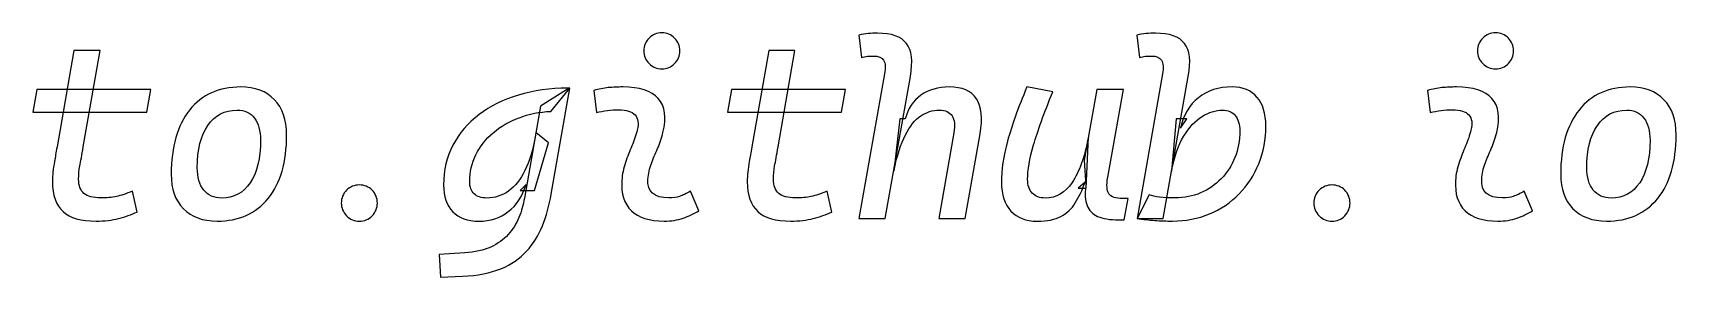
# Model space of a CAD drawing. Header units: centimetres. Extents: x 5.96 to 8.73, y 6.91 to 7.12.
# Drawn here: x 7.303 to 8.731, y 6.91 to 7.123 of the extents above; entities that cross this region are included whole.
import ezdxf

# ---------------------------------------------------------------- set-up
doc = ezdxf.new("R2010")
doc.units = ezdxf.units.CM
doc.header["$MEASUREMENT"] = 0
doc.layers.add('Layer 1', color=7, linetype='Continuous')

msp = doc.modelspace()

# ---------------------------------------------------------------- linework, layer by layer
at = {"layer": 'Layer 1', "color": 154}
for points, knots in [([(7.84966, 7.09131), (7.84535, 7.09131), (7.84163, 7.09283), (7.83855, 7.0959), (7.83855, 7.0959), (7.83551, 7.09898), (7.83396, 7.10267), (7.83396, 7.10697), (7.83396, 7.10697), (7.83396, 7.11135), (7.83551, 7.11508), (7.83855, 7.11812), (7.83855, 7.11812), (7.84163, 7.12115), (7.84535, 7.12267), (7.84966, 7.12267), (7.84966, 7.12267), (7.85404, 7.12267), (7.85773, 7.12115), (7.86076, 7.11812), (7.86076, 7.11812), (7.8638, 7.11508), (7.86532, 7.11135), (7.86532, 7.10697), (7.86532, 7.10697), (7.86532, 7.10267), (7.8638, 7.09898), (7.86076, 7.0959), (7.86076, 7.0959), (7.85773, 7.09283), (7.85404, 7.09131), (7.84966, 7.09131)], [0, 0, 0, 0, 0.1111111, 0.1111111, 0.1111111, 0.1111111, 0.2222222, 0.2222222, 0.2222222, 0.2222222, 0.3333333, 0.3333333, 0.3333333, 0.3333333, 0.4444444, 0.4444444, 0.4444444, 0.4444444, 0.5555556, 0.5555556, 0.5555556, 0.5555556, 0.6666667, 0.6666667, 0.6666667, 0.6666667, 0.7777778, 0.7777778, 0.7777778, 0.7777778, 1, 1, 1, 1]), ([(8.02091, 6.96113), (8.02091, 6.96113), (8.04316, 7.08696), (8.04316, 7.08696), (8.04316, 7.08696), (8.04417, 7.09239), (8.04388, 7.09633), (8.04233, 7.09883), (8.04233, 7.09883), (8.04077, 7.10129), (8.03784, 7.10252), (8.03354, 7.10252), (8.03354, 7.10252), (8.03176, 7.10252), (8.03003, 7.10245), (8.02829, 7.10227), (8.02829, 7.10227), (8.02655, 7.10209), (8.02482, 7.1018), (8.02304, 7.10136), (8.02304, 7.10136), (8.02304, 7.10136), (8.0208, 7.12065), (8.0208, 7.12065), (8.0208, 7.12065), (8.02348, 7.1213), (8.02619, 7.12173), (8.02887, 7.12199), (8.02887, 7.12199), (8.03155, 7.12224), (8.03422, 7.12235), (8.03694, 7.12235), (8.03694, 7.12235), (8.0492, 7.12235), (8.05763, 7.11938), (8.06219, 7.11345), (8.06219, 7.11345), (8.06675, 7.10751), (8.06787, 7.09796), (8.06555, 7.08483), (8.06555, 7.08483), (8.06555, 7.08483), (8.0437, 6.96113), (8.0437, 6.96113), (8.0437, 6.96113), (8.0437, 6.96113), (8.02091, 6.96113), (8.02091, 6.96113)], [0, 0, 0, 0, 0.0769231, 0.0769231, 0.0769231, 0.0769231, 0.1538462, 0.1538462, 0.1538462, 0.1538462, 0.2307692, 0.2307692, 0.2307692, 0.2307692, 0.3076923, 0.3076923, 0.3076923, 0.3076923, 0.3846154, 0.3846154, 0.3846154, 0.3846154, 0.4615385, 0.4615385, 0.4615385, 0.4615385, 0.5384615, 0.5384615, 0.5384615, 0.5384615, 0.6153846, 0.6153846, 0.6153846, 0.6153846, 0.6923077, 0.6923077, 0.6923077, 0.6923077, 0.7692308, 0.7692308, 0.7692308, 0.7692308, 0.8461538, 0.8461538, 0.8461538, 0.8461538, 1, 1, 1, 1]), ([(8.27838, 7.12235), (8.29064, 7.12235), (8.29911, 7.11938), (8.3037, 7.11345), (8.3037, 7.11345), (8.3083, 7.10751), (8.30938, 7.09796), (8.30699, 7.08483), (8.30699, 7.08483), (8.30699, 7.08483), (8.28525, 6.96113), (8.28525, 6.96113), (8.28525, 6.96113), (8.28525, 6.96113), (8.26246, 6.96124), (8.26246, 6.96124), (8.26246, 6.96124), (8.26246, 6.96124), (8.2846, 7.08696), (8.2846, 7.08696), (8.2846, 7.08696), (8.28561, 7.09239), (8.28532, 7.09633), (8.28377, 7.09883), (8.28377, 7.09883), (8.28221, 7.10129), (8.27928, 7.10252), (8.27498, 7.10252), (8.27498, 7.10252), (8.2732, 7.10252), (8.27147, 7.10245), (8.26973, 7.10227), (8.26973, 7.10227), (8.26799, 7.10209), (8.26626, 7.1018), (8.26448, 7.10136), (8.26448, 7.10136), (8.26448, 7.10136), (8.26224, 7.12065), (8.26224, 7.12065), (8.26224, 7.12065), (8.26492, 7.1213), (8.26763, 7.12173), (8.27031, 7.12199), (8.27031, 7.12199), (8.27299, 7.12224), (8.27566, 7.12235), (8.27838, 7.12235)], [0, 0, 0, 0, 0.0769231, 0.0769231, 0.0769231, 0.0769231, 0.1538462, 0.1538462, 0.1538462, 0.1538462, 0.2307692, 0.2307692, 0.2307692, 0.2307692, 0.3076923, 0.3076923, 0.3076923, 0.3076923, 0.3846154, 0.3846154, 0.3846154, 0.3846154, 0.4615385, 0.4615385, 0.4615385, 0.4615385, 0.5384615, 0.5384615, 0.5384615, 0.5384615, 0.6153846, 0.6153846, 0.6153846, 0.6153846, 0.6923077, 0.6923077, 0.6923077, 0.6923077, 0.7692308, 0.7692308, 0.7692308, 0.7692308, 0.8461538, 0.8461538, 0.8461538, 0.8461538, 1, 1, 1, 1]), ([(8.57398, 7.09131), (8.56967, 7.09131), (8.56595, 7.09283), (8.56287, 7.0959), (8.56287, 7.0959), (8.55983, 7.09898), (8.55828, 7.10267), (8.55828, 7.10697), (8.55828, 7.10697), (8.55828, 7.11135), (8.55983, 7.11508), (8.56287, 7.11812), (8.56287, 7.11812), (8.56595, 7.12115), (8.56967, 7.12267), (8.57398, 7.12267), (8.57398, 7.12267), (8.57836, 7.12267), (8.58205, 7.12115), (8.58508, 7.11812), (8.58508, 7.11812), (8.58812, 7.11508), (8.58964, 7.11135), (8.58964, 7.10697), (8.58964, 7.10697), (8.58964, 7.10267), (8.58812, 7.09898), (8.58508, 7.0959), (8.58508, 7.0959), (8.58205, 7.09283), (8.57836, 7.09131), (8.57398, 7.09131)], [0, 0, 0, 0, 0.1111111, 0.1111111, 0.1111111, 0.1111111, 0.2222222, 0.2222222, 0.2222222, 0.2222222, 0.3333333, 0.3333333, 0.3333333, 0.3333333, 0.4444444, 0.4444444, 0.4444444, 0.4444444, 0.5555556, 0.5555556, 0.5555556, 0.5555556, 0.6666667, 0.6666667, 0.6666667, 0.6666667, 0.7777778, 0.7777778, 0.7777778, 0.7777778, 1, 1, 1, 1]), ([(7.35806, 6.959), (7.34507, 6.959), (7.33552, 6.96178), (7.3294, 6.96732), (7.3294, 6.96732), (7.32329, 6.97289), (7.32021, 6.9815), (7.32021, 6.99326), (7.32021, 6.99326), (7.32021, 6.99622), (7.32036, 6.99905), (7.32065, 7.0018), (7.32065, 7.0018), (7.32094, 7.00451), (7.32137, 7.00755), (7.32199, 7.01095), (7.32199, 7.01095), (7.32257, 7.01435), (7.32329, 7.01851), (7.32416, 7.02347), (7.32416, 7.02347), (7.32416, 7.02347), (7.33888, 7.10741), (7.33888, 7.10741), (7.33888, 7.10741), (7.33888, 7.10741), (7.36168, 7.10741), (7.36168, 7.10741), (7.36168, 7.10741), (7.36168, 7.10741), (7.34695, 7.02347), (7.34695, 7.02347), (7.34695, 7.02347), (7.34576, 7.01638), (7.34478, 7.01095), (7.34402, 7.00711), (7.34402, 7.00711), (7.3433, 7.00332), (7.3429, 6.99941), (7.3429, 6.99536), (7.3429, 6.99536), (7.3429, 6.98978), (7.34445, 6.9857), (7.34757, 6.98306), (7.34757, 6.98306), (7.35068, 6.98045), (7.35556, 6.97915), (7.36222, 6.97915), (7.36222, 6.97915), (7.36736, 6.97915), (7.37188, 6.97958), (7.37579, 6.98041), (7.37579, 6.98041), (7.37966, 6.98128), (7.38429, 6.9828), (7.38964, 6.98497), (7.38964, 6.98497), (7.38964, 6.98497), (7.3938, 6.96685), (7.3938, 6.96685), (7.3938, 6.96685), (7.3887, 6.96468), (7.38331, 6.96279), (7.37763, 6.96127), (7.37763, 6.96127), (7.37195, 6.95976), (7.3654, 6.959), (7.35806, 6.959)], [0, 0, 0, 0, 0.0555556, 0.0555556, 0.0555556, 0.0555556, 0.1111111, 0.1111111, 0.1111111, 0.1111111, 0.1666667, 0.1666667, 0.1666667, 0.1666667, 0.2222222, 0.2222222, 0.2222222, 0.2222222, 0.2777778, 0.2777778, 0.2777778, 0.2777778, 0.3333333, 0.3333333, 0.3333333, 0.3333333, 0.3888889, 0.3888889, 0.3888889, 0.3888889, 0.4444444, 0.4444444, 0.4444444, 0.4444444, 0.5, 0.5, 0.5, 0.5, 0.5555556, 0.5555556, 0.5555556, 0.5555556, 0.6111111, 0.6111111, 0.6111111, 0.6111111, 0.6666667, 0.6666667, 0.6666667, 0.6666667, 0.7222222, 0.7222222, 0.7222222, 0.7222222, 0.7777778, 0.7777778, 0.7777778, 0.7777778, 0.8333333, 0.8333333, 0.8333333, 0.8333333, 0.8888889, 0.8888889, 0.8888889, 0.8888889, 1, 1, 1, 1]), ([(7.96166, 6.959), (7.94867, 6.959), (7.93912, 6.96178), (7.933, 6.96732), (7.933, 6.96732), (7.92689, 6.97289), (7.92381, 6.9815), (7.92381, 6.99326), (7.92381, 6.99326), (7.92381, 6.99622), (7.92396, 6.99905), (7.92425, 7.0018), (7.92425, 7.0018), (7.92454, 7.00451), (7.92497, 7.00755), (7.92559, 7.01095), (7.92559, 7.01095), (7.92617, 7.01435), (7.92689, 7.01851), (7.92776, 7.02347), (7.92776, 7.02347), (7.92776, 7.02347), (7.94248, 7.10741), (7.94248, 7.10741), (7.94248, 7.10741), (7.94248, 7.10741), (7.96528, 7.10741), (7.96528, 7.10741), (7.96528, 7.10741), (7.96528, 7.10741), (7.95055, 7.02347), (7.95055, 7.02347), (7.95055, 7.02347), (7.94936, 7.01638), (7.94838, 7.01095), (7.94762, 7.00711), (7.94762, 7.00711), (7.9469, 7.00332), (7.9465, 6.99941), (7.9465, 6.99536), (7.9465, 6.99536), (7.9465, 6.98978), (7.94805, 6.9857), (7.95117, 6.98306), (7.95117, 6.98306), (7.95428, 6.98045), (7.95916, 6.97915), (7.96582, 6.97915), (7.96582, 6.97915), (7.97096, 6.97915), (7.97548, 6.97958), (7.97939, 6.98041), (7.97939, 6.98041), (7.98326, 6.98128), (7.98789, 6.9828), (7.99324, 6.98497), (7.99324, 6.98497), (7.99324, 6.98497), (7.9974, 6.96685), (7.9974, 6.96685), (7.9974, 6.96685), (7.9923, 6.96468), (7.98691, 6.96279), (7.98123, 6.96127), (7.98123, 6.96127), (7.97555, 6.95976), (7.969, 6.959), (7.96166, 6.959)], [0, 0, 0, 0, 0.0555556, 0.0555556, 0.0555556, 0.0555556, 0.1111111, 0.1111111, 0.1111111, 0.1111111, 0.1666667, 0.1666667, 0.1666667, 0.1666667, 0.2222222, 0.2222222, 0.2222222, 0.2222222, 0.2777778, 0.2777778, 0.2777778, 0.2777778, 0.3333333, 0.3333333, 0.3333333, 0.3333333, 0.3888889, 0.3888889, 0.3888889, 0.3888889, 0.4444444, 0.4444444, 0.4444444, 0.4444444, 0.5, 0.5, 0.5, 0.5, 0.5555556, 0.5555556, 0.5555556, 0.5555556, 0.6111111, 0.6111111, 0.6111111, 0.6111111, 0.6666667, 0.6666667, 0.6666667, 0.6666667, 0.7222222, 0.7222222, 0.7222222, 0.7222222, 0.7777778, 0.7777778, 0.7777778, 0.7777778, 0.8333333, 0.8333333, 0.8333333, 0.8333333, 0.8888889, 0.8888889, 0.8888889, 0.8888889, 1, 1, 1, 1]), ([(7.30317, 7.05379), (7.30317, 7.05379), (7.30665, 7.07347), (7.30665, 7.07347), (7.30665, 7.07347), (7.30665, 7.07347), (7.40567, 7.07347), (7.40567, 7.07347), (7.40567, 7.07347), (7.40567, 7.07347), (7.40216, 7.05379), (7.40216, 7.05379), (7.40216, 7.05379), (7.40216, 7.05379), (7.30317, 7.05379), (7.30317, 7.05379)], [0, 0, 0, 0, 0.2, 0.2, 0.2, 0.2, 0.4, 0.4, 0.4, 0.4, 0.6, 0.6, 0.6, 0.6, 1, 1, 1, 1]), ([(7.46322, 6.959), (7.4507, 6.959), (7.44093, 6.96261), (7.43391, 6.96978), (7.43391, 6.96978), (7.42686, 6.97694), (7.42335, 6.98693), (7.42335, 6.9997), (7.42335, 6.9997), (7.42335, 7.02361), (7.42871, 7.04221), (7.43938, 7.05556), (7.43938, 7.05556), (7.45002, 7.06895), (7.46485, 7.0756), (7.48377, 7.0756), (7.48377, 7.0756), (7.49629, 7.0756), (7.50606, 7.07195), (7.51308, 7.06457), (7.51308, 7.06457), (7.5201, 7.05722), (7.52364, 7.04699), (7.52364, 7.03385), (7.52364, 7.03385), (7.52364, 7.0103), (7.51832, 6.99196), (7.50769, 6.97879), (7.50769, 6.97879), (7.49705, 6.96562), (7.48222, 6.959), (7.46322, 6.959)], [0, 0, 0, 0, 0.1111111, 0.1111111, 0.1111111, 0.1111111, 0.2222222, 0.2222222, 0.2222222, 0.2222222, 0.3333333, 0.3333333, 0.3333333, 0.3333333, 0.4444444, 0.4444444, 0.4444444, 0.4444444, 0.5555556, 0.5555556, 0.5555556, 0.5555556, 0.6666667, 0.6666667, 0.6666667, 0.6666667, 0.7777778, 0.7777778, 0.7777778, 0.7777778, 1, 1, 1, 1]), ([(7.65726, 6.91026), (7.65726, 6.91026), (7.65622, 6.92998), (7.65622, 6.92998), (7.65622, 6.92998), (7.65622, 6.92998), (7.67847, 6.93135), (7.67847, 6.93135), (7.67847, 6.93135), (7.68729, 6.9319), (7.69482, 6.9336), (7.70101, 6.93642), (7.70101, 6.93642), (7.70719, 6.93928), (7.71226, 6.9429), (7.7162, 6.94735), (7.7162, 6.94735), (7.72015, 6.9518), (7.72326, 6.95675), (7.72546, 6.96218), (7.72546, 6.96218), (7.72771, 6.96764), (7.72926, 6.97325), (7.7302, 6.97904), (7.7302, 6.97904), (7.7302, 6.97904), (7.74428, 7.05896), (7.74428, 7.05896), (7.74428, 7.05896), (7.74428, 7.05896), (7.76899, 7.07455), (7.76899, 7.07455), (7.76899, 7.07455), (7.76899, 7.07455), (7.76982, 7.07455), (7.76982, 7.07455), (7.76982, 7.07455), (7.76982, 7.07455), (7.7535, 6.98244), (7.7535, 6.98244), (7.7535, 6.98244), (7.75177, 6.97245), (7.7492, 6.9633), (7.74583, 6.95487), (7.74583, 6.95487), (7.74247, 6.94648), (7.73791, 6.9391), (7.73212, 6.93273), (7.73212, 6.93273), (7.7263, 6.92636), (7.71888, 6.9213), (7.7098, 6.91757), (7.7098, 6.91757), (7.70072, 6.91381), (7.68957, 6.91167), (7.67637, 6.91109), (7.67637, 6.91109), (7.67637, 6.91109), (7.65726, 6.91026), (7.65726, 6.91026)], [0, 0, 0, 0, 0.0625, 0.0625, 0.0625, 0.0625, 0.125, 0.125, 0.125, 0.125, 0.1875, 0.1875, 0.1875, 0.1875, 0.25, 0.25, 0.25, 0.25, 0.3125, 0.3125, 0.3125, 0.3125, 0.375, 0.375, 0.375, 0.375, 0.4375, 0.4375, 0.4375, 0.4375, 0.5, 0.5, 0.5, 0.5, 0.5625, 0.5625, 0.5625, 0.5625, 0.625, 0.625, 0.625, 0.625, 0.6875, 0.6875, 0.6875, 0.6875, 0.75, 0.75, 0.75, 0.75, 0.8125, 0.8125, 0.8125, 0.8125, 0.875, 0.875, 0.875, 0.875, 1, 1, 1, 1]), ([(7.75321, 7.0544), (7.7433, 7.05397), (7.73408, 7.05216), (7.72554, 7.0489), (7.72554, 7.0489), (7.717, 7.04565), (7.70951, 7.04127), (7.70311, 7.03581), (7.70311, 7.03581), (7.6967, 7.03034), (7.69171, 7.02397), (7.68813, 7.01674), (7.68813, 7.01674), (7.68451, 7.00947), (7.6827, 7.00162), (7.6827, 6.99315), (7.6827, 6.99315), (7.6827, 6.98863), (7.684, 6.98515), (7.68657, 6.98269), (7.68657, 6.98269), (7.68914, 6.98027), (7.69283, 6.97904), (7.69753, 6.97904), (7.69753, 6.97904), (7.70455, 6.97904), (7.71085, 6.98107), (7.71642, 6.98515), (7.71642, 6.98515), (7.72199, 6.98921), (7.72677, 6.99518), (7.73067, 7.00306), (7.73067, 7.00306), (7.73458, 7.01091), (7.73755, 7.02054), (7.73954, 7.03183), (7.73954, 7.03183), (7.73954, 7.03183), (7.74026, 7.03606), (7.74026, 7.03606), (7.74026, 7.03606), (7.74026, 7.03606), (7.75119, 7.02716), (7.75119, 7.02716), (7.75119, 7.02716), (7.75119, 7.02716), (7.73889, 6.98562), (7.73889, 6.98562), (7.73889, 6.98562), (7.73889, 6.98562), (7.72659, 6.98562), (7.72659, 6.98562), (7.72659, 6.98562), (7.72659, 6.98562), (7.73169, 6.99069), (7.73169, 6.99069), (7.73169, 6.99069), (7.7285, 6.98059), (7.72333, 6.97278), (7.7162, 6.96721), (7.7162, 6.96721), (7.70907, 6.96167), (7.70054, 6.95892), (7.69066, 6.95889), (7.69066, 6.95889), (7.68089, 6.95892), (7.67337, 6.96167), (7.66801, 6.96717), (7.66801, 6.96717), (7.66269, 6.97267), (7.66001, 6.98045), (7.66001, 6.99051), (7.66001, 6.99051), (7.66001, 7.00321), (7.66273, 7.01475), (7.66812, 7.0251), (7.66812, 7.0251), (7.67355, 7.03544), (7.68111, 7.04431), (7.69088, 7.05165), (7.69088, 7.05165), (7.70061, 7.059), (7.71204, 7.06464), (7.72517, 7.06862), (7.72517, 7.06862), (7.73827, 7.07256), (7.75249, 7.07455), (7.76783, 7.07455), (7.76783, 7.07455), (7.76783, 7.07455), (7.76975, 7.07455), (7.76975, 7.07455), (7.76975, 7.07455), (7.76975, 7.07455), (7.75321, 7.0544), (7.75321, 7.0544)], [0, 0, 0, 0, 0.04, 0.04, 0.04, 0.04, 0.08, 0.08, 0.08, 0.08, 0.12, 0.12, 0.12, 0.12, 0.16, 0.16, 0.16, 0.16, 0.2, 0.2, 0.2, 0.2, 0.24, 0.24, 0.24, 0.24, 0.28, 0.28, 0.28, 0.28, 0.32, 0.32, 0.32, 0.32, 0.36, 0.36, 0.36, 0.36, 0.4, 0.4, 0.4, 0.4, 0.44, 0.44, 0.44, 0.44, 0.48, 0.48, 0.48, 0.48, 0.52, 0.52, 0.52, 0.52, 0.56, 0.56, 0.56, 0.56, 0.6, 0.6, 0.6, 0.6, 0.64, 0.64, 0.64, 0.64, 0.68, 0.68, 0.68, 0.68, 0.72, 0.72, 0.72, 0.72, 0.76, 0.76, 0.76, 0.76, 0.8, 0.8, 0.8, 0.8, 0.84, 0.84, 0.84, 0.84, 0.88, 0.88, 0.88, 0.88, 0.92, 0.92, 0.92, 0.92, 1, 1, 1, 1]), ([(7.87455, 6.98497), (7.87455, 6.98497), (7.88186, 6.96793), (7.88186, 6.96793), (7.88186, 6.96793), (7.87755, 6.96544), (7.87299, 6.96334), (7.86818, 6.9616), (7.86818, 6.9616), (7.86341, 6.95986), (7.85787, 6.959), (7.85165, 6.959), (7.85165, 6.959), (7.83888, 6.959), (7.82936, 6.962), (7.82314, 6.968), (7.82314, 6.968), (7.81691, 6.97401), (7.81416, 6.98284), (7.81489, 6.99442), (7.81489, 6.99442), (7.81521, 6.9997), (7.81626, 7.00487), (7.818, 7.0099), (7.818, 7.0099), (7.81974, 7.01489), (7.82162, 7.01978), (7.82361, 7.02452), (7.82361, 7.02452), (7.82563, 7.02926), (7.82719, 7.03382), (7.82824, 7.03819), (7.82824, 7.03819), (7.82972, 7.04398), (7.82911, 7.04836), (7.82639, 7.05133), (7.82639, 7.05133), (7.82364, 7.05429), (7.81894, 7.05578), (7.81221, 7.05578), (7.81221, 7.05578), (7.80552, 7.05578), (7.79904, 7.05498), (7.79282, 7.05335), (7.79282, 7.05335), (7.79282, 7.05335), (7.79061, 7.07264), (7.79061, 7.07264), (7.79061, 7.07264), (7.79477, 7.07383), (7.79893, 7.07463), (7.80309, 7.07502), (7.80309, 7.07502), (7.80729, 7.07542), (7.81145, 7.0756), (7.81561, 7.0756), (7.81561, 7.0756), (7.83023, 7.0756), (7.84054, 7.07227), (7.84647, 7.06558), (7.84647, 7.06558), (7.85241, 7.05892), (7.85378, 7.04908), (7.8506, 7.03606), (7.8506, 7.03606), (7.8494, 7.03107), (7.84781, 7.02636), (7.84589, 7.02202), (7.84589, 7.02202), (7.84394, 7.01768), (7.84217, 7.01337), (7.84054, 7.00914), (7.84054, 7.00914), (7.83891, 7.00491), (7.8379, 7.00031), (7.83757, 6.99536), (7.83757, 6.99536), (7.83678, 6.98457), (7.84286, 6.97915), (7.85581, 6.97915), (7.85581, 6.97915), (7.85932, 6.97915), (7.86243, 6.97958), (7.86507, 6.98049), (7.86507, 6.98049), (7.86771, 6.98135), (7.8709, 6.98287), (7.87455, 6.98497)], [0, 0, 0, 0, 0.0434783, 0.0434783, 0.0434783, 0.0434783, 0.0869565, 0.0869565, 0.0869565, 0.0869565, 0.1304348, 0.1304348, 0.1304348, 0.1304348, 0.173913, 0.173913, 0.173913, 0.173913, 0.2173913, 0.2173913, 0.2173913, 0.2173913, 0.2608696, 0.2608696, 0.2608696, 0.2608696, 0.3043478, 0.3043478, 0.3043478, 0.3043478, 0.3478261, 0.3478261, 0.3478261, 0.3478261, 0.3913043, 0.3913043, 0.3913043, 0.3913043, 0.4347826, 0.4347826, 0.4347826, 0.4347826, 0.4782609, 0.4782609, 0.4782609, 0.4782609, 0.5217391, 0.5217391, 0.5217391, 0.5217391, 0.5652174, 0.5652174, 0.5652174, 0.5652174, 0.6086957, 0.6086957, 0.6086957, 0.6086957, 0.6521739, 0.6521739, 0.6521739, 0.6521739, 0.6956522, 0.6956522, 0.6956522, 0.6956522, 0.7391304, 0.7391304, 0.7391304, 0.7391304, 0.7826087, 0.7826087, 0.7826087, 0.7826087, 0.826087, 0.826087, 0.826087, 0.826087, 0.8695652, 0.8695652, 0.8695652, 0.8695652, 0.9130435, 0.9130435, 0.9130435, 0.9130435, 1, 1, 1, 1]), ([(7.90677, 7.05379), (7.90677, 7.05379), (7.91025, 7.07347), (7.91025, 7.07347), (7.91025, 7.07347), (7.91025, 7.07347), (8.00927, 7.07347), (8.00927, 7.07347), (8.00927, 7.07347), (8.00927, 7.07347), (8.00576, 7.05379), (8.00576, 7.05379), (8.00576, 7.05379), (8.00576, 7.05379), (7.90677, 7.05379), (7.90677, 7.05379)], [0, 0, 0, 0, 0.2, 0.2, 0.2, 0.2, 0.4, 0.4, 0.4, 0.4, 0.6, 0.6, 0.6, 0.6, 1, 1, 1, 1]), ([(8.09023, 6.96113), (8.09023, 6.96113), (8.10329, 7.03584), (8.10329, 7.03584), (8.10329, 7.03584), (8.10441, 7.04235), (8.10394, 7.04724), (8.10184, 7.05053), (8.10184, 7.05053), (8.09974, 7.05382), (8.09602, 7.05545), (8.09066, 7.05545), (8.09066, 7.05545), (8.08487, 7.05545), (8.07948, 7.05382), (8.07456, 7.05049), (8.07456, 7.05049), (8.06961, 7.04717), (8.06516, 7.04163), (8.06125, 7.03389), (8.06125, 7.03389), (8.05734, 7.02615), (8.05394, 7.01569), (8.05112, 7.00248), (8.05112, 7.00248), (8.05112, 7.00248), (8.05644, 7.04793), (8.05644, 7.04793), (8.05644, 7.04793), (8.05644, 7.04793), (8.0611, 7.04793), (8.0611, 7.04793), (8.0611, 7.04793), (8.06335, 7.05679), (8.06787, 7.06359), (8.07471, 7.0684), (8.07471, 7.0684), (8.08151, 7.07322), (8.08969, 7.0756), (8.09913, 7.0756), (8.09913, 7.0756), (8.11053, 7.0756), (8.11845, 7.0722), (8.12294, 7.06536), (8.12294, 7.06536), (8.12742, 7.05856), (8.12847, 7.04843), (8.12605, 7.03501), (8.12605, 7.03501), (8.12605, 7.03501), (8.11302, 6.96113), (8.11302, 6.96113), (8.11302, 6.96113), (8.11302, 6.96113), (8.09023, 6.96113), (8.09023, 6.96113)], [0, 0, 0, 0, 0.0666667, 0.0666667, 0.0666667, 0.0666667, 0.1333333, 0.1333333, 0.1333333, 0.1333333, 0.2, 0.2, 0.2, 0.2, 0.2666667, 0.2666667, 0.2666667, 0.2666667, 0.3333333, 0.3333333, 0.3333333, 0.3333333, 0.4, 0.4, 0.4, 0.4, 0.4666667, 0.4666667, 0.4666667, 0.4666667, 0.5333333, 0.5333333, 0.5333333, 0.5333333, 0.6, 0.6, 0.6, 0.6, 0.6666667, 0.6666667, 0.6666667, 0.6666667, 0.7333333, 0.7333333, 0.7333333, 0.7333333, 0.8, 0.8, 0.8, 0.8, 0.8666667, 0.8666667, 0.8666667, 0.8666667, 1, 1, 1, 1]), ([(8.17585, 6.95889), (8.16598, 6.95892), (8.15831, 6.96185), (8.15288, 6.96775), (8.15288, 6.96775), (8.14742, 6.97365), (8.1447, 6.98193), (8.1447, 6.99261), (8.1447, 6.99261), (8.1447, 7.00342), (8.14644, 7.0154), (8.14995, 7.0285), (8.14995, 7.0285), (8.15346, 7.04159), (8.1591, 7.0573), (8.16685, 7.0756), (8.16685, 7.0756), (8.16685, 7.0756), (8.18935, 7.07148), (8.18935, 7.07148), (8.18935, 7.07148), (8.18164, 7.05274), (8.17604, 7.03736), (8.1726, 7.02531), (8.1726, 7.02531), (8.16913, 7.01327), (8.16739, 7.00324), (8.16739, 6.99525), (8.16739, 6.99525), (8.16739, 6.99011), (8.16873, 6.98609), (8.1714, 6.98327), (8.1714, 6.98327), (8.17412, 6.98045), (8.17788, 6.97904), (8.18277, 6.97904), (8.18277, 6.97904), (8.19217, 6.97904), (8.19995, 6.9836), (8.20606, 6.99268), (8.20606, 6.99268), (8.21222, 7.00176), (8.21692, 7.01478), (8.22018, 7.03183), (8.22018, 7.03183), (8.22018, 7.03183), (8.21826, 6.98772), (8.21826, 6.98772), (8.21826, 6.98772), (8.21826, 6.98772), (8.21127, 6.98772), (8.21127, 6.98772), (8.21127, 6.98772), (8.21127, 6.98772), (8.21732, 6.99282), (8.21732, 6.99282), (8.21732, 6.99282), (8.21486, 6.98591), (8.212, 6.97991), (8.20885, 6.97481), (8.20885, 6.97481), (8.20567, 6.9697), (8.20151, 6.9658), (8.19637, 6.96305), (8.19637, 6.96305), (8.19127, 6.9603), (8.18443, 6.95892), (8.17585, 6.95889)], [0, 0, 0, 0, 0.0555556, 0.0555556, 0.0555556, 0.0555556, 0.1111111, 0.1111111, 0.1111111, 0.1111111, 0.1666667, 0.1666667, 0.1666667, 0.1666667, 0.2222222, 0.2222222, 0.2222222, 0.2222222, 0.2777778, 0.2777778, 0.2777778, 0.2777778, 0.3333333, 0.3333333, 0.3333333, 0.3333333, 0.3888889, 0.3888889, 0.3888889, 0.3888889, 0.4444444, 0.4444444, 0.4444444, 0.4444444, 0.5, 0.5, 0.5, 0.5, 0.5555556, 0.5555556, 0.5555556, 0.5555556, 0.6111111, 0.6111111, 0.6111111, 0.6111111, 0.6666667, 0.6666667, 0.6666667, 0.6666667, 0.7222222, 0.7222222, 0.7222222, 0.7222222, 0.7777778, 0.7777778, 0.7777778, 0.7777778, 0.8333333, 0.8333333, 0.8333333, 0.8333333, 0.8888889, 0.8888889, 0.8888889, 0.8888889, 1, 1, 1, 1]), ([(8.24648, 6.96008), (8.23884, 6.96008), (8.23277, 6.96109), (8.22824, 6.96308), (8.22824, 6.96308), (8.22372, 6.96511), (8.22065, 6.96826), (8.21902, 6.97256), (8.21902, 6.97256), (8.21739, 6.9769), (8.21703, 6.98248), (8.21797, 6.98931), (8.21797, 6.98931), (8.21797, 6.98931), (8.21667, 7.01211), (8.21667, 7.01211), (8.21667, 7.01211), (8.21667, 7.01211), (8.22759, 7.07347), (8.22759, 7.07347), (8.22759, 7.07347), (8.22759, 7.07347), (8.2506, 7.07347), (8.2506, 7.07347), (8.2506, 7.07347), (8.2506, 7.07347), (8.23704, 6.99706), (8.23704, 6.99706), (8.23704, 6.99706), (8.23584, 6.99029), (8.23617, 6.98552), (8.23805, 6.98277), (8.23805, 6.98277), (8.23989, 6.97998), (8.24395, 6.9786), (8.25017, 6.9786), (8.25017, 6.9786), (8.25017, 6.9786), (8.25473, 6.9786), (8.25473, 6.9786), (8.25473, 6.9786), (8.25473, 6.9786), (8.25143, 6.96008), (8.25143, 6.96008), (8.25143, 6.96008), (8.25143, 6.96008), (8.24648, 6.96008), (8.24648, 6.96008)], [0, 0, 0, 0, 0.0769231, 0.0769231, 0.0769231, 0.0769231, 0.1538462, 0.1538462, 0.1538462, 0.1538462, 0.2307692, 0.2307692, 0.2307692, 0.2307692, 0.3076923, 0.3076923, 0.3076923, 0.3076923, 0.3846154, 0.3846154, 0.3846154, 0.3846154, 0.4615385, 0.4615385, 0.4615385, 0.4615385, 0.5384615, 0.5384615, 0.5384615, 0.5384615, 0.6153846, 0.6153846, 0.6153846, 0.6153846, 0.6923077, 0.6923077, 0.6923077, 0.6923077, 0.7692308, 0.7692308, 0.7692308, 0.7692308, 0.8461538, 0.8461538, 0.8461538, 0.8461538, 1, 1, 1, 1]), ([(8.29321, 6.959), (8.28804, 6.959), (8.28293, 6.95921), (8.27783, 6.95961), (8.27783, 6.95961), (8.27273, 6.95997), (8.26763, 6.96051), (8.26246, 6.96124), (8.26246, 6.96124), (8.26246, 6.96124), (8.27306, 6.98179), (8.27306, 6.98179), (8.27306, 6.98179), (8.27765, 6.98005), (8.28514, 6.97915), (8.29553, 6.97915), (8.29553, 6.97915), (8.30352, 6.97915), (8.3109, 6.98063), (8.31774, 6.98356), (8.31774, 6.98356), (8.32454, 6.98649), (8.33051, 6.99058), (8.33561, 6.99583), (8.33561, 6.99583), (8.34068, 7.00111), (8.34466, 7.00726), (8.34748, 7.01435), (8.34748, 7.01435), (8.3503, 7.02141), (8.35171, 7.02911), (8.35171, 7.03743), (8.35171, 7.03743), (8.35171, 7.04319), (8.35041, 7.0476), (8.34781, 7.05075), (8.34781, 7.05075), (8.34516, 7.0539), (8.34147, 7.05545), (8.33666, 7.05545), (8.33666, 7.05545), (8.3308, 7.05545), (8.3249, 7.05364), (8.31897, 7.04995), (8.31897, 7.04995), (8.31304, 7.0463), (8.30768, 7.04051), (8.30294, 7.03269), (8.30294, 7.03269), (8.2982, 7.02484), (8.29473, 7.01468), (8.29245, 7.00227), (8.29245, 7.00227), (8.29245, 7.00227), (8.29657, 7.04793), (8.29657, 7.04793), (8.29657, 7.04793), (8.29657, 7.04793), (8.3058, 7.04793), (8.3058, 7.04793), (8.3058, 7.04793), (8.3058, 7.04793), (8.3003, 7.03989), (8.3003, 7.03989), (8.3003, 7.03989), (8.30276, 7.05125), (8.30794, 7.06005), (8.31579, 7.06627), (8.31579, 7.06627), (8.32364, 7.07249), (8.33341, 7.0756), (8.34513, 7.0756), (8.34513, 7.0756), (8.35439, 7.0756), (8.36159, 7.07267), (8.36669, 7.06674), (8.36669, 7.06674), (8.37183, 7.06084), (8.3744, 7.05248), (8.3744, 7.0417), (8.3744, 7.0417), (8.3744, 7.02987), (8.37237, 7.01898), (8.36828, 7.00892), (8.36828, 7.00892), (8.36423, 6.9989), (8.35851, 6.99015), (8.35117, 6.98266), (8.35117, 6.98266), (8.34383, 6.97517), (8.33521, 6.96934), (8.32537, 6.96522), (8.32537, 6.96522), (8.3155, 6.96109), (8.30479, 6.959), (8.29321, 6.959)], [0, 0, 0, 0, 0.04, 0.04, 0.04, 0.04, 0.08, 0.08, 0.08, 0.08, 0.12, 0.12, 0.12, 0.12, 0.16, 0.16, 0.16, 0.16, 0.2, 0.2, 0.2, 0.2, 0.24, 0.24, 0.24, 0.24, 0.28, 0.28, 0.28, 0.28, 0.32, 0.32, 0.32, 0.32, 0.36, 0.36, 0.36, 0.36, 0.4, 0.4, 0.4, 0.4, 0.44, 0.44, 0.44, 0.44, 0.48, 0.48, 0.48, 0.48, 0.52, 0.52, 0.52, 0.52, 0.56, 0.56, 0.56, 0.56, 0.6, 0.6, 0.6, 0.6, 0.64, 0.64, 0.64, 0.64, 0.68, 0.68, 0.68, 0.68, 0.72, 0.72, 0.72, 0.72, 0.76, 0.76, 0.76, 0.76, 0.8, 0.8, 0.8, 0.8, 0.84, 0.84, 0.84, 0.84, 0.88, 0.88, 0.88, 0.88, 0.92, 0.92, 0.92, 0.92, 1, 1, 1, 1]), ([(8.59887, 6.98497), (8.59887, 6.98497), (8.60618, 6.96793), (8.60618, 6.96793), (8.60618, 6.96793), (8.60187, 6.96544), (8.59731, 6.96334), (8.5925, 6.9616), (8.5925, 6.9616), (8.58773, 6.95986), (8.58219, 6.959), (8.57597, 6.959), (8.57597, 6.959), (8.5632, 6.959), (8.55368, 6.962), (8.54746, 6.968), (8.54746, 6.968), (8.54123, 6.97401), (8.53848, 6.98284), (8.53921, 6.99442), (8.53921, 6.99442), (8.53953, 6.9997), (8.54058, 7.00487), (8.54232, 7.0099), (8.54232, 7.0099), (8.54406, 7.01489), (8.54594, 7.01978), (8.54793, 7.02452), (8.54793, 7.02452), (8.54995, 7.02926), (8.55151, 7.03382), (8.55256, 7.03819), (8.55256, 7.03819), (8.55404, 7.04398), (8.55343, 7.04836), (8.55071, 7.05133), (8.55071, 7.05133), (8.54796, 7.05429), (8.54326, 7.05578), (8.53653, 7.05578), (8.53653, 7.05578), (8.52984, 7.05578), (8.52336, 7.05498), (8.51714, 7.05335), (8.51714, 7.05335), (8.51714, 7.05335), (8.51493, 7.07264), (8.51493, 7.07264), (8.51493, 7.07264), (8.51909, 7.07383), (8.52325, 7.07463), (8.52741, 7.07502), (8.52741, 7.07502), (8.53161, 7.07542), (8.53577, 7.0756), (8.53993, 7.0756), (8.53993, 7.0756), (8.55455, 7.0756), (8.56486, 7.07227), (8.57079, 7.06558), (8.57079, 7.06558), (8.57673, 7.05892), (8.5781, 7.04908), (8.57492, 7.03606), (8.57492, 7.03606), (8.57372, 7.03107), (8.57213, 7.02636), (8.57021, 7.02202), (8.57021, 7.02202), (8.56826, 7.01768), (8.56649, 7.01337), (8.56486, 7.00914), (8.56486, 7.00914), (8.56323, 7.00491), (8.56222, 7.00031), (8.56189, 6.99536), (8.56189, 6.99536), (8.5611, 6.98457), (8.56718, 6.97915), (8.58013, 6.97915), (8.58013, 6.97915), (8.58364, 6.97915), (8.58675, 6.97958), (8.58939, 6.98049), (8.58939, 6.98049), (8.59203, 6.98135), (8.59522, 6.98287), (8.59887, 6.98497)], [0, 0, 0, 0, 0.0434783, 0.0434783, 0.0434783, 0.0434783, 0.0869565, 0.0869565, 0.0869565, 0.0869565, 0.1304348, 0.1304348, 0.1304348, 0.1304348, 0.173913, 0.173913, 0.173913, 0.173913, 0.2173913, 0.2173913, 0.2173913, 0.2173913, 0.2608696, 0.2608696, 0.2608696, 0.2608696, 0.3043478, 0.3043478, 0.3043478, 0.3043478, 0.3478261, 0.3478261, 0.3478261, 0.3478261, 0.3913043, 0.3913043, 0.3913043, 0.3913043, 0.4347826, 0.4347826, 0.4347826, 0.4347826, 0.4782609, 0.4782609, 0.4782609, 0.4782609, 0.5217391, 0.5217391, 0.5217391, 0.5217391, 0.5652174, 0.5652174, 0.5652174, 0.5652174, 0.6086957, 0.6086957, 0.6086957, 0.6086957, 0.6521739, 0.6521739, 0.6521739, 0.6521739, 0.6956522, 0.6956522, 0.6956522, 0.6956522, 0.7391304, 0.7391304, 0.7391304, 0.7391304, 0.7826087, 0.7826087, 0.7826087, 0.7826087, 0.826087, 0.826087, 0.826087, 0.826087, 0.8695652, 0.8695652, 0.8695652, 0.8695652, 0.9130435, 0.9130435, 0.9130435, 0.9130435, 1, 1, 1, 1]), ([(8.67042, 6.959), (8.6579, 6.959), (8.64813, 6.96261), (8.64111, 6.96978), (8.64111, 6.96978), (8.63406, 6.97694), (8.63055, 6.98693), (8.63055, 6.9997), (8.63055, 6.9997), (8.63055, 7.02361), (8.63591, 7.04221), (8.64658, 7.05556), (8.64658, 7.05556), (8.65722, 7.06895), (8.67205, 7.0756), (8.69097, 7.0756), (8.69097, 7.0756), (8.70349, 7.0756), (8.71326, 7.07195), (8.72028, 7.06457), (8.72028, 7.06457), (8.7273, 7.05722), (8.73084, 7.04699), (8.73084, 7.03385), (8.73084, 7.03385), (8.73084, 7.0103), (8.72552, 6.99196), (8.71489, 6.97879), (8.71489, 6.97879), (8.70425, 6.96562), (8.68942, 6.959), (8.67042, 6.959)], [0, 0, 0, 0, 0.1111111, 0.1111111, 0.1111111, 0.1111111, 0.2222222, 0.2222222, 0.2222222, 0.2222222, 0.3333333, 0.3333333, 0.3333333, 0.3333333, 0.4444444, 0.4444444, 0.4444444, 0.4444444, 0.5555556, 0.5555556, 0.5555556, 0.5555556, 0.6666667, 0.6666667, 0.6666667, 0.6666667, 0.7777778, 0.7777778, 0.7777778, 0.7777778, 1, 1, 1, 1]), ([(7.46713, 6.97904), (7.47773, 6.97904), (7.48601, 6.98349), (7.49198, 6.99235), (7.49198, 6.99235), (7.49795, 7.00122), (7.50096, 7.01352), (7.50096, 7.02929), (7.50096, 7.02929), (7.50096, 7.03747), (7.49918, 7.04391), (7.49564, 7.04854), (7.49564, 7.04854), (7.49213, 7.05317), (7.48714, 7.05545), (7.4807, 7.05545), (7.4807, 7.05545), (7.46981, 7.05545), (7.4613, 7.05104), (7.45523, 7.04221), (7.45523, 7.04221), (7.44911, 7.03338), (7.44604, 7.02108), (7.44604, 7.00534), (7.44604, 7.00534), (7.44604, 6.99706), (7.44788, 6.99062), (7.45161, 6.98599), (7.45161, 6.98599), (7.4553, 6.98135), (7.46051, 6.97904), (7.46713, 6.97904)], [0, 0, 0, 0, 0.1111111, 0.1111111, 0.1111111, 0.1111111, 0.2222222, 0.2222222, 0.2222222, 0.2222222, 0.3333333, 0.3333333, 0.3333333, 0.3333333, 0.4444444, 0.4444444, 0.4444444, 0.4444444, 0.5555556, 0.5555556, 0.5555556, 0.5555556, 0.6666667, 0.6666667, 0.6666667, 0.6666667, 0.7777778, 0.7777778, 0.7777778, 0.7777778, 1, 1, 1, 1]), ([(8.67433, 6.97904), (8.68493, 6.97904), (8.69321, 6.98349), (8.69918, 6.99235), (8.69918, 6.99235), (8.70515, 7.00122), (8.70816, 7.01352), (8.70816, 7.02929), (8.70816, 7.02929), (8.70816, 7.03747), (8.70638, 7.04391), (8.70284, 7.04854), (8.70284, 7.04854), (8.69933, 7.05317), (8.69434, 7.05545), (8.6879, 7.05545), (8.6879, 7.05545), (8.67701, 7.05545), (8.6685, 7.05104), (8.66243, 7.04221), (8.66243, 7.04221), (8.65631, 7.03338), (8.65324, 7.02108), (8.65324, 7.00534), (8.65324, 7.00534), (8.65324, 6.99706), (8.65508, 6.99062), (8.65881, 6.98599), (8.65881, 6.98599), (8.6625, 6.98135), (8.66771, 6.97904), (8.67433, 6.97904)], [0, 0, 0, 0, 0.1111111, 0.1111111, 0.1111111, 0.1111111, 0.2222222, 0.2222222, 0.2222222, 0.2222222, 0.3333333, 0.3333333, 0.3333333, 0.3333333, 0.4444444, 0.4444444, 0.4444444, 0.4444444, 0.5555556, 0.5555556, 0.5555556, 0.5555556, 0.6666667, 0.6666667, 0.6666667, 0.6666667, 0.7777778, 0.7777778, 0.7777778, 0.7777778, 1, 1, 1, 1]), ([(7.5868, 6.959), (7.58249, 6.959), (7.5788, 6.96055), (7.57573, 6.96363), (7.57573, 6.96363), (7.57265, 6.9667), (7.5711, 6.97039), (7.5711, 6.9747), (7.5711, 6.9747), (7.5711, 6.97908), (7.57265, 6.9828), (7.57573, 6.98584), (7.57573, 6.98584), (7.5788, 6.98888), (7.58249, 6.9904), (7.5868, 6.9904), (7.5868, 6.9904), (7.59118, 6.9904), (7.59487, 6.98888), (7.59791, 6.98584), (7.59791, 6.98584), (7.60095, 6.9828), (7.60246, 6.97908), (7.60246, 6.9747), (7.60246, 6.9747), (7.60246, 6.97039), (7.60095, 6.9667), (7.59791, 6.96363), (7.59791, 6.96363), (7.59487, 6.96055), (7.59118, 6.959), (7.5868, 6.959)], [0, 0, 0, 0, 0.1111111, 0.1111111, 0.1111111, 0.1111111, 0.2222222, 0.2222222, 0.2222222, 0.2222222, 0.3333333, 0.3333333, 0.3333333, 0.3333333, 0.4444444, 0.4444444, 0.4444444, 0.4444444, 0.5555556, 0.5555556, 0.5555556, 0.5555556, 0.6666667, 0.6666667, 0.6666667, 0.6666667, 0.7777778, 0.7777778, 0.7777778, 0.7777778, 1, 1, 1, 1]), ([(8.43184, 6.959), (8.42753, 6.959), (8.42384, 6.96055), (8.42077, 6.96363), (8.42077, 6.96363), (8.41769, 6.9667), (8.41614, 6.97039), (8.41614, 6.9747), (8.41614, 6.9747), (8.41614, 6.97908), (8.41769, 6.9828), (8.42077, 6.98584), (8.42077, 6.98584), (8.42384, 6.98888), (8.42753, 6.9904), (8.43184, 6.9904), (8.43184, 6.9904), (8.43622, 6.9904), (8.43991, 6.98888), (8.44295, 6.98584), (8.44295, 6.98584), (8.44599, 6.9828), (8.4475, 6.97908), (8.4475, 6.9747), (8.4475, 6.9747), (8.4475, 6.97039), (8.44599, 6.9667), (8.44295, 6.96363), (8.44295, 6.96363), (8.43991, 6.96055), (8.43622, 6.959), (8.43184, 6.959)], [0, 0, 0, 0, 0.1111111, 0.1111111, 0.1111111, 0.1111111, 0.2222222, 0.2222222, 0.2222222, 0.2222222, 0.3333333, 0.3333333, 0.3333333, 0.3333333, 0.4444444, 0.4444444, 0.4444444, 0.4444444, 0.5555556, 0.5555556, 0.5555556, 0.5555556, 0.6666667, 0.6666667, 0.6666667, 0.6666667, 0.7777778, 0.7777778, 0.7777778, 0.7777778, 1, 1, 1, 1])]:
    msp.add_open_spline(points, degree=3, knots=knots, dxfattribs=at)

doc.saveas('drawing.dxf')
